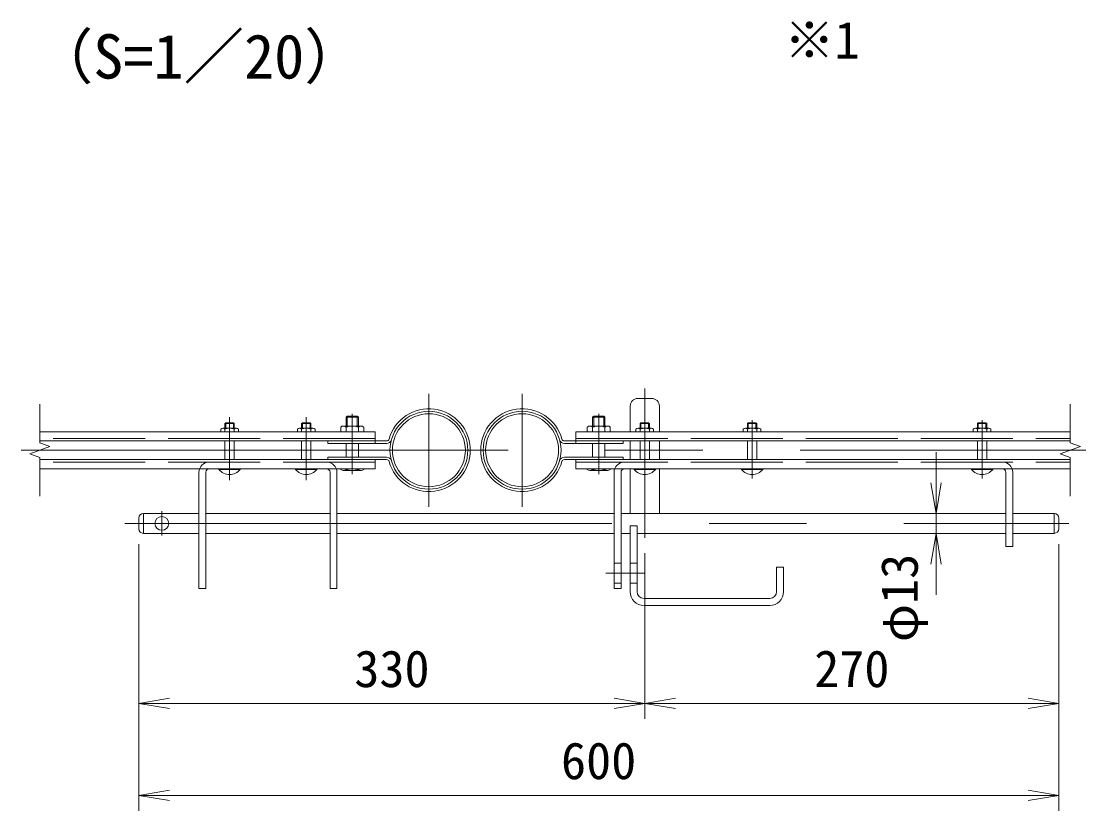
# Model space of a CAD drawing. Units: millimetres, scale not verified, with parts at other scales. Extents: x -4200 to 4200, y -2970 to 2970.
# Drawn here: x -2336 to -947, y -1672 to -642 of the extents above; entities that cross this region are included whole.
import ezdxf
from ezdxf.enums import TextEntityAlignment as Align

# ---------------------------------------------------------------- set-up
doc = ezdxf.new("R2010")
doc.units = ezdxf.units.MM
doc.header["$LTSCALE"] = 20
doc.linetypes.add('DASHED', pattern=[7.5, 6, -1.5])
doc.linetypes.add('USER1', pattern=[50.8, 31.75, -6.35, 6.35, -6.35])
doc.layers.add('0-0_D-TTL-TXT', color=7, linetype='Continuous')
for name, color, linetype, lineweight in [('0-1_D-BMK', 2, 'USER1', 13), ('0-2_D-STR1', 1, 'Continuous', 18), ('0-3_D-STR3', 3, 'Continuous', 13), ('0-4_D-STR-DIM', 7, 'Continuous', 9), ('0-5_0', 3, 'Continuous', 18), ('0-6_D-STR-TXT', 7, 'Continuous', 9)]:
    doc.layers.add(name, color=color, linetype=linetype, lineweight=lineweight)
doc.styles.add('ＭＳ ゴシック', font='')
doc.styles.get('ＭＳ ゴシック').set_extended_font_data('MS Gothic')

# ---------------------------------------------------------------- blocks, each defined once
blk = doc.blocks.new('_Open')
at = {"layer": '0-5_0', "color": 7, "lineweight": 9}
blk.add_line((-20, 3.33), (0, 0), dxfattribs=at)
blk.add_lwpolyline([(-20, -3.33), (0, 0), (-20, 0)], dxfattribs=at)

msp = doc.modelspace()

# ---------------------------------------------------------------- linework, layer by layer
at = {"layer": '0-1_D-BMK'}
for p, q in [((-1522.55, -1121.24), (-1522.55, -1316.27)), ((-1804.15, -1128.25), (-1804.15, -1275.49)), ((-1682.55, -1128.25), (-1682.55, -1275.49)), ((-2064.15, -1158.75), (-2064.15, -1240.77)), ((-1964.15, -1158.75), (-1964.15, -1240.77)), ((-1904.15, -1154.35), (-1904.15, -1233.05)), ((-1582.55, -1154.35), (-1582.55, -1233.05)), ((-1382.55, -1162.5), (-1382.55, -1238.62)), ((-1082.55, -1162.5), (-1082.55, -1238.62)), ((-2335.85, -1201.87), (-947.36, -1201.87)), ((-2152.55, -1281.49), (-2152.55, -1313.06)), ((-2200.61, -1297.27), (-969.46, -1297.27)), ((-1573.41, -1362.27), (-1523.12, -1362.27))]:
    msp.add_line(p, q, dxfattribs=at)
at = {"layer": '0-2_D-STR1'}
for centre, radius in [((-1804.15, -1201.87), 50.8), ((-1682.55, -1201.87), 50.8), ((-1804.15, -1201.87), 47.6), ((-1682.55, -1201.87), 47.6)]:
    msp.add_circle(centre, radius, dxfattribs=at)
at = {"layer": '0-3_D-STR3'}
for p, q in [((-1531.55, -1134.27), (-1513.55, -1134.27)), ((-1541.55, -1144.27), (-1541.55, -1177.67)), ((-1503.55, -1144.27), (-1503.55, -1177.67)), ((-2069.07, -1166.07), (-2070.15, -1167.15)), ((-2069.07, -1173.27), (-2069.07, -1166.07)), ((-2069.07, -1166.07), (-2059.23, -1166.07)), ((-2069.07, -1166.07), (-2059.23, -1166.07)), ((-2059.23, -1173.27), (-2059.23, -1166.07)), ((-2059.23, -1166.07), (-2058.15, -1167.15)), ((-1969.07, -1166.07), (-1970.15, -1167.15)), ((-1959.23, -1166.07), (-1969.07, -1166.07)), ((-1959.23, -1166.07), (-1969.07, -1166.07)), ((-1969.07, -1173.27), (-1969.07, -1166.07)), ((-1959.23, -1166.07), (-1958.15, -1167.15)), ((-1959.23, -1173.27), (-1959.23, -1166.07)), ((-1912.15, -1158.63), (-1910.8, -1157.27)), ((-1896.15, -1158.63), (-1912.15, -1158.63)), ((-1912.15, -1170.27), (-1912.15, -1158.63)), ((-1897.51, -1157.27), (-1910.8, -1157.27)), ((-1910.8, -1170.27), (-1910.8, -1157.27)), ((-1897.51, -1157.27), (-1896.15, -1158.63)), ((-1897.51, -1170.27), (-1897.51, -1157.27)), ((-1896.15, -1170.27), (-1896.15, -1158.63)), ((-1589.2, -1157.27), (-1590.55, -1158.63)), ((-1590.55, -1170.27), (-1590.55, -1158.63)), ((-1590.55, -1158.63), (-1574.55, -1158.63)), ((-1589.2, -1157.27), (-1575.91, -1157.27)), ((-1589.2, -1170.27), (-1589.2, -1157.27)), ((-1575.91, -1170.27), (-1575.91, -1157.27)), ((-1574.55, -1158.63), (-1575.91, -1157.27)), ((-1574.55, -1170.27), (-1574.55, -1158.63)), ((-1527.47, -1166.07), (-1528.55, -1167.15)), ((-1527.47, -1173.27), (-1527.47, -1166.07)), ((-1527.47, -1166.07), (-1517.63, -1166.07)), ((-1527.47, -1166.07), (-1517.63, -1166.07)), ((-1517.63, -1173.27), (-1517.63, -1166.07)), ((-1517.63, -1166.07), (-1516.55, -1167.15)), ((-1387.47, -1166.07), (-1388.55, -1167.15)), ((-1387.47, -1166.07), (-1377.63, -1166.07)), ((-1387.47, -1173.27), (-1387.47, -1166.07)), ((-1377.63, -1173.27), (-1377.63, -1166.07)), ((-1087.47, -1166.07), (-1088.55, -1167.15)), ((-1087.47, -1173.27), (-1087.47, -1166.07)), ((-1087.47, -1166.07), (-1077.63, -1166.07)), ((-1087.47, -1166.07), (-1077.63, -1166.07)), ((-1077.63, -1173.27), (-1077.63, -1166.07)), ((-1077.63, -1166.07), (-1076.55, -1167.15)), ((-1874.15, -1177.67), (-2311.71, -1177.67)), ((-2075.65, -1174.47), (-2075.65, -1177.67)), ((-2070.15, -1173.27), (-2070.15, -1167.15)), ((-2070.15, -1167.15), (-2058.15, -1167.15)), ((-2070.15, -1177.67), (-2070.15, -1174.47)), ((-2058.15, -1173.27), (-2058.15, -1167.15)), ((-2058.15, -1177.67), (-2058.15, -1174.47)), ((-2052.65, -1174.47), (-2052.65, -1177.67)), ((-1975.65, -1174.47), (-1975.65, -1177.67)), ((-1958.15, -1167.15), (-1970.15, -1167.15)), ((-1970.15, -1173.27), (-1970.15, -1167.15)), ((-1970.15, -1177.67), (-1970.15, -1174.47)), ((-1958.15, -1173.27), (-1958.15, -1167.15)), ((-1958.15, -1177.67), (-1958.15, -1174.47)), ((-1952.65, -1174.47), (-1952.65, -1177.67)), ((-1919.15, -1171.87), (-1919.15, -1177.67)), ((-1892.31, -1170.27), (-1915.99, -1170.27)), ((-1912.15, -1177.67), (-1912.15, -1171.87)), ((-1896.15, -1177.67), (-1896.15, -1171.87)), ((-1889.15, -1171.87), (-1889.15, -1177.67)), ((-1874.15, -1177.67), (-1874.15, -1192.87)), ((-1612.55, -1177.67), (-1612.55, -1192.87)), ((-1612.55, -1177.67), (-967.43, -1177.67)), ((-1597.55, -1171.87), (-1597.55, -1177.67)), ((-1594.39, -1170.27), (-1570.71, -1170.27)), ((-1590.55, -1177.67), (-1590.55, -1171.87)), ((-1574.55, -1177.67), (-1574.55, -1171.87)), ((-1567.55, -1171.87), (-1567.55, -1177.67)), ((-1534.05, -1174.47), (-1534.05, -1177.67)), ((-1528.55, -1173.27), (-1528.55, -1167.15)), ((-1528.55, -1167.15), (-1516.55, -1167.15)), ((-1528.55, -1177.67), (-1528.55, -1174.47)), ((-1516.55, -1173.27), (-1516.55, -1167.15)), ((-1516.55, -1177.67), (-1516.55, -1174.47)), ((-1511.05, -1174.47), (-1511.05, -1177.67)), ((-1394.05, -1174.47), (-1394.05, -1177.67)), ((-1388.55, -1167.15), (-1376.55, -1167.15)), ((-1388.55, -1173.27), (-1388.55, -1167.15)), ((-1388.55, -1177.67), (-1388.55, -1174.47)), ((-1376.55, -1173.27), (-1376.55, -1167.15)), ((-1376.55, -1177.67), (-1376.55, -1174.47)), ((-1371.05, -1174.47), (-1371.05, -1177.67)), ((-1094.05, -1174.47), (-1094.05, -1177.67)), ((-1088.55, -1177.67), (-1088.55, -1174.47)), ((-1076.55, -1173.27), (-1076.55, -1167.15)), ((-1076.55, -1177.67), (-1076.55, -1174.47)), ((-1071.05, -1174.47), (-1071.05, -1177.67)), ((-1859.24, -1189.67), (-2311.71, -1189.67)), ((-2070.15, -1214.07), (-2070.15, -1189.67)), ((-2058.15, -1214.07), (-2058.15, -1189.67)), ((-1970.15, -1214.07), (-1970.15, -1189.67)), ((-1958.15, -1214.07), (-1958.15, -1189.67)), ((-1936.15, -1189.67), (-1936.15, -1192.87)), ((-1859.24, -1192.87), (-1936.15, -1192.87)), ((-1912.15, -1210.87), (-1912.15, -1192.87)), ((-1896.15, -1210.87), (-1896.15, -1192.87)), ((-1627.46, -1189.67), (-967.43, -1189.67)), ((-1627.46, -1192.87), (-1550.55, -1192.87)), ((-1590.55, -1210.87), (-1590.55, -1192.87)), ((-1574.55, -1210.87), (-1574.55, -1192.87)), ((-1550.55, -1189.67), (-1550.55, -1192.87)), ((-1541.55, -1189.67), (-1541.55, -1214.07)), ((-1528.55, -1214.07), (-1528.55, -1189.67)), ((-1516.55, -1214.07), (-1516.55, -1189.67)), ((-1503.55, -1189.67), (-1503.55, -1214.07)), ((-1388.55, -1214.07), (-1388.55, -1189.67)), ((-1376.55, -1214.07), (-1376.55, -1189.67)), ((-1088.55, -1214.07), (-1088.55, -1189.67)), ((-1076.55, -1214.07), (-1076.55, -1189.67)), ((-1859.24, -1214.07), (-2311.71, -1214.07)), ((-1859.24, -1210.87), (-1936.15, -1210.87)), ((-1936.15, -1210.87), (-1936.15, -1214.07)), ((-1936.15, -1210.87), (-1936.15, -1214.07)), ((-1874.15, -1214.07), (-1874.15, -1226.07)), ((-1627.46, -1210.87), (-1550.55, -1210.87)), ((-1627.46, -1214.07), (-967.43, -1214.07)), ((-1612.55, -1214.07), (-1612.55, -1226.07)), ((-1550.55, -1210.87), (-1550.55, -1214.07)), ((-1874.15, -1226.07), (-2311.71, -1226.07)), ((-2104.15, -1230.77), (-2104.15, -1382.27)), ((-2095.15, -1230.57), (-2095.15, -1382.27)), ((-2078.15, -1226.07), (-2050.15, -1226.07)), ((-2078.15, -1226.9), (-2078.15, -1226.07)), ((-2078.15, -1226.9), (-2050.15, -1226.9)), ((-2050.15, -1226.9), (-2050.15, -1226.07)), ((-1978.15, -1226.9), (-1978.15, -1226.07)), ((-1950.15, -1226.07), (-1978.15, -1226.07)), ((-1950.15, -1226.9), (-1978.15, -1226.9)), ((-1950.15, -1226.9), (-1950.15, -1226.07)), ((-1933.15, -1230.57), (-1933.15, -1382.27)), ((-1924.15, -1230.77), (-1924.15, -1382.27)), ((-1919.15, -1226.07), (-1919.15, -1227.07)), ((-1915.79, -1228.27), (-1892.59, -1228.27)), ((-1912.15, -1226.07), (-1912.15, -1227.07)), ((-1896.15, -1226.07), (-1896.15, -1227.07)), ((-1889.15, -1226.07), (-1889.15, -1227.07)), ((-1612.55, -1226.07), (-967.43, -1226.07)), ((-1597.55, -1226.07), (-1597.55, -1227.07)), ((-1570.91, -1228.27), (-1594.11, -1228.27)), ((-1590.55, -1226.07), (-1590.55, -1227.07)), ((-1574.55, -1226.07), (-1574.55, -1227.07)), ((-1567.55, -1226.07), (-1567.55, -1227.07)), ((-1553.55, -1230.57), (-1553.55, -1382.27)), ((-1541.55, -1226.07), (-1541.55, -1284.27)), ((-1536.55, -1226.07), (-1508.55, -1226.07)), ((-1536.55, -1226.9), (-1536.55, -1226.07)), ((-1536.55, -1226.9), (-1508.55, -1226.9)), ((-1508.55, -1226.9), (-1508.55, -1226.07)), ((-1503.55, -1226.07), (-1503.55, -1284.27)), ((-1396.55, -1226.07), (-1368.55, -1226.07)), ((-1396.55, -1226.9), (-1396.55, -1226.07)), ((-1396.55, -1226.9), (-1368.55, -1226.9)), ((-1368.55, -1226.9), (-1368.55, -1226.07)), ((-1096.55, -1226.07), (-1068.55, -1226.07)), ((-1096.55, -1226.9), (-1096.55, -1226.07)), ((-1096.55, -1226.9), (-1068.55, -1226.9)), ((-1068.55, -1226.9), (-1068.55, -1226.07)), ((-1051.55, -1230.57), (-1051.55, -1327.27)), ((-1042.55, -1230.77), (-1042.55, -1327.27)), ((-2182.55, -1290.27), (-2182.55, -1304.27)), ((-2176.55, -1284.27), (-2104.15, -1284.27)), ((-2176.55, -1284.27), (-2176.55, -1310.27)), ((-2095.15, -1284.27), (-1933.15, -1284.27)), ((-1924.15, -1284.27), (-1562.55, -1284.27)), ((-1553.55, -1284.27), (-1051.55, -1284.27)), ((-1042.55, -1284.27), (-988.55, -1284.27)), ((-988.55, -1284.27), (-988.55, -1310.27)), ((-982.55, -1290.27), (-982.55, -1304.27)), ((-1541.55, -1300.27), (-1541.55, -1386.27)), ((-1541.55, -1300.27), (-1532.55, -1300.27)), ((-1532.55, -1300.27), (-1532.55, -1386.27)), ((-2176.55, -1310.27), (-2104.15, -1310.27)), ((-2095.15, -1310.27), (-1933.15, -1310.27)), ((-1924.15, -1310.27), (-1562.55, -1310.27)), ((-1553.55, -1310.27), (-1541.55, -1310.27)), ((-1532.55, -1310.27), (-1051.55, -1310.27)), ((-1042.55, -1310.27), (-988.55, -1310.27)), ((-1051.55, -1327.27), (-1042.55, -1327.27)), ((-1562.55, -1349.27), (-1553.55, -1349.27)), ((-1541.55, -1349.27), (-1532.55, -1349.27)), ((-1350.55, -1354.27), (-1350.55, -1386.27)), ((-1350.55, -1354.27), (-1341.55, -1354.27)), ((-1341.55, -1354.27), (-1341.55, -1386.27)), ((-2104.15, -1382.27), (-2095.15, -1382.27)), ((-1924.15, -1382.27), (-1933.15, -1382.27)), ((-1562.55, -1375.27), (-1553.55, -1375.27)), ((-1541.55, -1375.27), (-1532.55, -1375.27)), ((-1523.55, -1395.27), (-1359.55, -1395.27)), ((-1523.55, -1404.27), (-1359.55, -1404.27))]:
    msp.add_line(p, q, dxfattribs=at)
at = {"layer": '0-3_D-STR3', "linetype": 'DASHED'}
for p, q in [((-2072.94, -1173.27), (-2055.22, -1173.27)), ((-1955.36, -1173.27), (-1973.08, -1173.27)), ((-1531.34, -1173.27), (-1513.62, -1173.27)), ((-1391.34, -1173.27), (-1373.62, -1173.27)), ((-1091.34, -1173.27), (-1073.62, -1173.27)), ((-1874.15, -1186.47), (-2311.71, -1186.47)), ((-1612.55, -1186.47), (-967.43, -1186.47)), ((-1874.15, -1217.27), (-2311.71, -1217.27)), ((-1612.55, -1217.27), (-967.43, -1217.27))]:
    msp.add_line(p, q, dxfattribs=at)
at = {"layer": '0-3_D-STR3'}
for points in [[(-1387.47, -1166.07), (-1377.63, -1166.07), (-1376.55, -1167.15)], [(-1088.55, -1173.27), (-1088.55, -1167.15), (-1076.55, -1167.15)], [(-1562.55, -1230.77), (-1562.55, -1382.27), (-1553.55, -1382.27)]]:
    msp.add_lwpolyline(points, dxfattribs=at)
msp.add_circle((-2152.55, -1297.27), 9, dxfattribs=at)
for centre, radius, start, end in [((-1531.55, -1144.27), 10, 90, 180), ((-1513.55, -1144.27), 10, 0, 90), ((-1804.15, -1201.87), 54, 195.6185, 164.3815), ((-1682.55, -1201.87), 54, 15.6185, 344.3815), ((-2072.9, -1177.02), 3.75, 42.84372, 137.15628), ((-2064.15, -1188.87), 15.6, 67.38014, 112.61986), ((-2055.4, -1177.01), 3.74, 42.69541, 137.30459), ((-1972.9, -1177.01), 3.74, 42.69541, 137.30459), ((-1964.15, -1188.87), 15.6, 67.38014, 112.61986), ((-1955.4, -1177.02), 3.75, 42.84372, 137.15628), ((-1915.65, -1174.86), 4.6, 40.52088, 139.47912), ((-1904.15, -1191.07), 20.8, 67.38014, 112.61986), ((-1892.65, -1174.86), 4.6, 40.52088, 139.47912), ((-1594.05, -1174.86), 4.6, 40.52088, 139.47912), ((-1582.55, -1191.07), 20.8, 67.38014, 112.61986), ((-1571.05, -1174.86), 4.6, 40.52088, 139.47912), ((-1531.3, -1177.02), 3.75, 42.84372, 137.15628), ((-1522.55, -1188.87), 15.6, 67.38014, 112.61986), ((-1513.8, -1177.01), 3.74, 42.69541, 137.30459), ((-1391.3, -1177.02), 3.75, 42.84372, 137.15628), ((-1382.55, -1188.87), 15.6, 67.38014, 112.61986), ((-1373.8, -1177.01), 3.74, 42.69541, 137.30459), ((-1091.3, -1177.02), 3.75, 42.84372, 137.15628), ((-1082.55, -1188.87), 15.6, 67.38014, 112.61986), ((-1073.8, -1177.01), 3.74, 42.69541, 137.30459), ((-1859.24, -1186.47), 3.2, 270, 344.3815), ((-1859.24, -1186.47), 6.4, 270, 344.3815), ((-1627.46, -1186.47), 6.4, 195.6185, 270), ((-1627.46, -1186.47), 3.2, 195.6185, 270), ((-2090.65, -1230.77), 13.5, 90, 180), ((-1937.65, -1230.77), 13.5, 0, 90), ((-1859.24, -1217.27), 6.4, 15.6185, 90), ((-1859.24, -1217.27), 3.2, 15.6185, 90), ((-1627.46, -1217.27), 6.4, 90, 164.3815), ((-1627.46, -1217.27), 3.2, 90, 164.3815), ((-1549.05, -1230.77), 13.5, 90, 180), ((-1056.05, -1230.77), 13.5, 0, 90), ((-2090.65, -1230.57), 4.5, 90, 180), ((-2064.15, -1215.27), 18.2, 219.71514, 320.28486), ((-1964.15, -1215.27), 18.2, 219.71514, 320.28486), ((-1937.65, -1230.57), 4.5, 0, 90), ((-1915.65, -1222.58), 5.7, 232.09851, 307.90149), ((-1904.15, -1201.01), 27.27, 252.93847, 287.06153), ((-1892.65, -1222.57), 5.7, 232.14171, 307.85829), ((-1594.05, -1222.57), 5.7, 232.14171, 307.85829), ((-1582.55, -1201.01), 27.27, 252.93847, 287.06153), ((-1571.05, -1222.58), 5.7, 232.09851, 307.90149), ((-1549.05, -1230.57), 4.5, 90, 180), ((-1522.55, -1215.27), 18.2, 219.71514, 320.28486), ((-1382.55, -1215.27), 18.2, 219.71514, 320.28486), ((-1082.55, -1215.27), 18.2, 219.71514, 320.28486), ((-1056.05, -1230.57), 4.5, 0, 90), ((-2176.55, -1290.27), 6, 90, 180), ((-988.55, -1290.27), 6, 0, 90), ((-2176.55, -1304.27), 6, 180, 270), ((-988.55, -1304.27), 6, 270, 0), ((-1523.55, -1386.27), 18, 180, 270), ((-1523.55, -1386.27), 9, 180, 270), ((-1359.55, -1386.27), 9, 270, 0), ((-1359.55, -1386.27), 18, 270, 0)]:
    msp.add_arc(centre, radius, start, end, dxfattribs=at)
at = {"layer": '0-4_D-STR-DIM'}
for p, q in [((-2311.71, -1192.25), (-2311.71, -1141.87)), ((-967.43, -1192.25), (-967.43, -1141.87)), ((-2298.49, -1197.06), (-2311.71, -1192.25)), ((-954.22, -1197.06), (-967.43, -1192.25)), ((-2324.92, -1206.68), (-2298.49, -1197.06)), ((-2311.71, -1211.49), (-2324.92, -1206.68)), ((-1142.52, -1244.27), (-1142.52, -1204.27)), ((-980.65, -1206.68), (-954.22, -1197.06)), ((-967.43, -1211.49), (-980.65, -1206.68)), ((-2311.71, -1261.87), (-2311.71, -1211.49)), ((-967.43, -1261.87), (-967.43, -1211.49)), ((-1142.52, -1310.27), (-1142.52, -1284.27)), ((-1122.52, -1284.27), (-1122.32, -1284.27)), ((-1122.52, -1310.27), (-1122.32, -1310.27)), ((-2182.55, -1324.27), (-2182.55, -1552.01)), ((-2182.55, -1324.27), (-2182.55, -1672.01)), ((-982.55, -1324.27), (-982.55, -1552.01)), ((-982.55, -1324.27), (-982.55, -1672.01)), ((-1522.55, -1336.27), (-1522.55, -1552.01)), ((-1522.55, -1336.27), (-1522.55, -1552.01)), ((-1142.52, -1350.27), (-1142.52, -1390.27)), ((-2142.55, -1532.01), (-1562.55, -1532.01)), ((-1482.55, -1532.01), (-1022.55, -1532.01)), ((-2142.55, -1652.01), (-1022.55, -1652.01))]:
    msp.add_line(p, q, dxfattribs=at)

# ---------------------------------------------------------------- block references
at = {"layer": '0-4_D-STR-DIM', "xscale": 2, "yscale": 2}
for p, rotation in [((-1142.52, -1284.27), 270), ((-1142.52, -1310.27), 90), ((-2182.55, -1532.01), 180), ((-1522.55, -1532.01), 180), ((-2182.55, -1652.01), 180)]:
    msp.add_blockref('_Open', p, dxfattribs=dict(at, rotation=rotation))
for p in [(-1522.55, -1532.01), (-982.55, -1532.01), (-982.55, -1652.01)]:
    msp.add_blockref('_Open', p, dxfattribs=at)

# ---------------------------------------------------------------- texts
at = {"layer": '0-0_D-TTL-TXT', "style": 'ＭＳ ゴシック'}
msp.add_text('（S=1／20）', height=57.77, dxfattribs=at).set_placement((-2320.8, -734.43), align=Align.BOTTOM_LEFT)
at = {"layer": '0-4_D-STR-DIM', "style": 'ＭＳ ゴシック'}
msp.add_text('φ13', height=48.09, rotation=90, dxfattribs=at).set_placement((-1151.96, -1452.06), align=Align.BOTTOM_LEFT)
for s, p in [('330', (-1901.43, -1525.26)), ('270', (-1301.55, -1525.26)), ('600', (-1631.8, -1645.26))]:
    msp.add_text(s, height=48.09, dxfattribs=at).set_placement(p, align=Align.BOTTOM_LEFT)
at = {"layer": '0-6_D-STR-TXT', "style": 'ＭＳ ゴシック'}
msp.add_text('※1', height=48.09, dxfattribs=at).set_placement((-1340.64, -705.39), align=Align.BOTTOM_LEFT)

doc.saveas('drawing.dxf')
